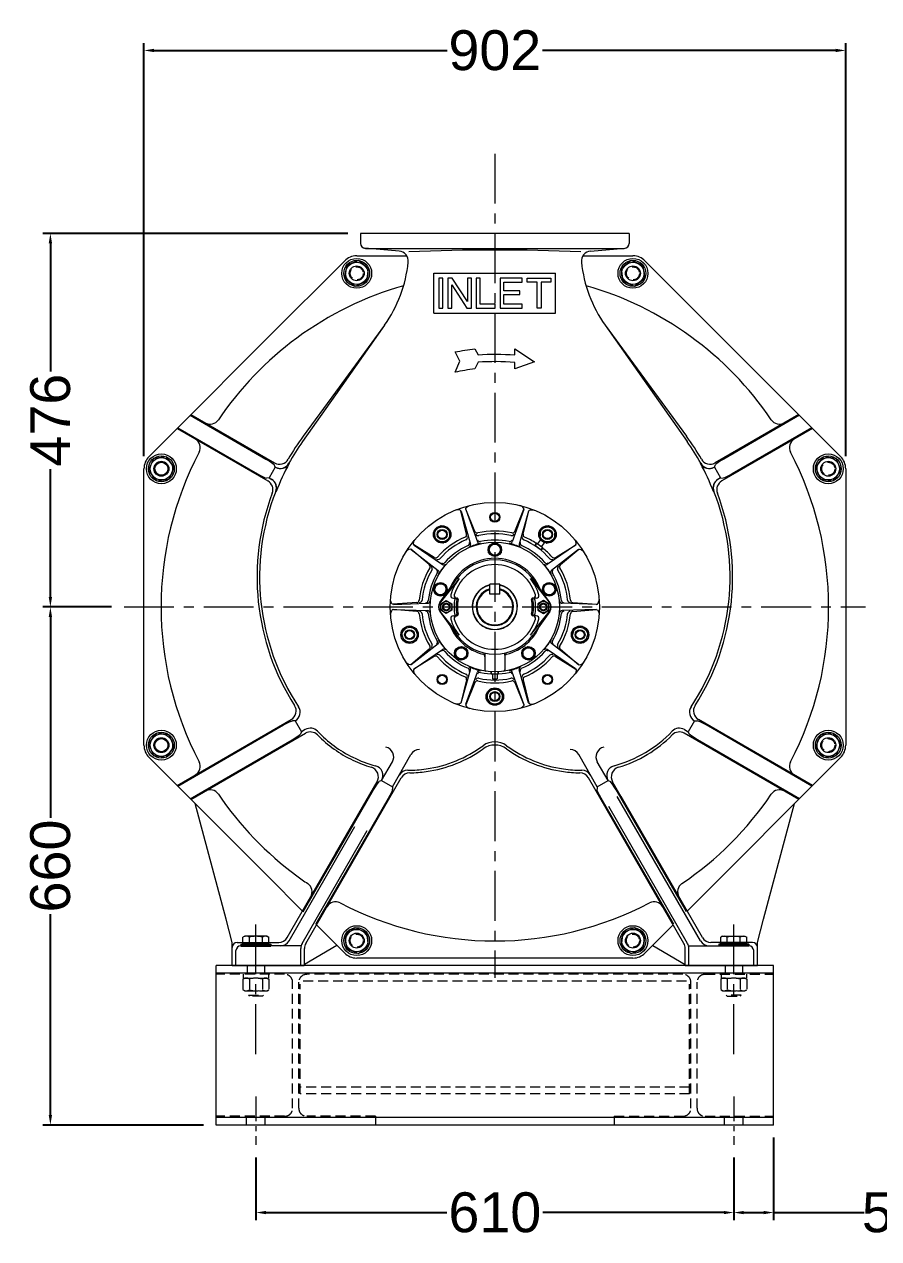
# Model space of a CAD drawing. Header units: millimetres. Extents: x -1229 to 6348, y -522 to 5252.
# Drawn here: x 4678 to 5768, y 2128 to 3676 of the extents above; entities that cross this region are included whole.
import ezdxf

# ---------------------------------------------------------------- set-up
doc = ezdxf.new("R2010")
doc.units = ezdxf.units.MM
doc.header["$LTSCALE"] = 25.4
doc.linetypes.add('CENTER', pattern=[2, 1.25, -0.25, 0.25, -0.25])
doc.linetypes.add('HIDDEN', pattern=[0.375, 0.25, -0.125])
doc.layers.get('Defpoints').update_dxf_attribs({"lineweight": 5})
for name, color, linetype, lineweight in [('CEN', 3, 'CENTER', 5), ('HID', 6, 'HIDDEN', 5), ('HID-HIDE', 6, 'HIDDEN', 5), ('OBJ', 7, 'Continuous', 5)]:
    doc.layers.add(name, color=color, linetype=linetype, lineweight=lineweight)
doc.styles.get("Standard").update_dxf_attribs({"font": 'arial.ttf'})
doc.dimstyles.new('STANDARD 2 PLCS$0', dxfattribs={"dimtxt": 25.4, "dimasz": 12.7, "dimexe": 9.525, "dimexo": 15.875, "dimgap": 5.08, "dimtad": 0, "dimzin": 4, "dimdsep": 46, "dimtxsty": 'Standard', "dimcen": 2.286, "dimaunit": 1, "dimadec": 0, "dimazin": 1, "dimtfac": 1, "dimtofl": 0, "dimtmove": 0, "dimatfit": 3, "dimfxl": 25.4, "dimtolj": 1, "dimtzin": 4, "dimarcsym": 0})

# ---------------------------------------------------------------- blocks, each defined once
blk = doc.blocks.new('*D104')
at = {"color": 0, "lineweight": -2, "transparency": 16777216}
for p, q in [((4830.8, 3125.3), (4830.8, 3652.2)), ((4843.5, 3642.7), (5217.5, 3642.7)), ((5713.2, 3642.7), (5339.3, 3642.7)), ((5725.9, 3125.3), (5725.9, 3652.2))]:
    blk.add_line(p, q, dxfattribs=at)
at = {"color": 0, "transparency": 16777216}
for points in [[(4843.5, 3644.8), (4843.5, 3640.6), (4830.8, 3642.7)], [(5713.2, 3644.8), (5713.2, 3640.6), (5725.9, 3642.7)]]:
    blk.add_solid(points, dxfattribs=at)
at = {"layer": 'Defpoints', "color": 0, "transparency": 16777216}
for p in [(5725.9, 3642.7), (4830.8, 3109.4), (5725.9, 3109.4)]:
    blk.add_point(p, dxfattribs=at)
at = {"color": 0, "lineweight": 5, "transparency": 16777216, "insert": (5278.4, 3642.7), "char_height": 50.8, "attachment_point": 5}
blk.add_mtext('\\A1;902', dxfattribs=at)
blk = doc.blocks.new('*D105')
at = {"color": 0, "lineweight": -2, "transparency": 16777216}
for p, q in [((5091.1, 3409.5), (4702, 3409.5)), ((4711.5, 3396.8), (4711.5, 3233.6)), ((4711.5, 2945.9), (4711.5, 3109.1)), ((4789.6, 2933.2), (4702, 2933.2))]:
    blk.add_line(p, q, dxfattribs=at)
at = {"color": 0, "transparency": 16777216}
for points in [[(4709.4, 3396.8), (4713.6, 3396.8), (4711.5, 3409.5)], [(4709.4, 2945.9), (4713.6, 2945.9), (4711.5, 2933.2)]]:
    blk.add_solid(points, dxfattribs=at)
at = {"layer": 'Defpoints', "color": 0, "transparency": 16777216}
for p in [(5106.9, 3409.5), (4711.5, 2933.2), (4805.4, 2933.2)]:
    blk.add_point(p, dxfattribs=at)
at = {"color": 0, "lineweight": 5, "transparency": 16777216, "insert": (4711.5, 3171.4), "char_height": 50.8, "attachment_point": 5, "rotation": 90}
blk.add_mtext('\\A1;476', dxfattribs=at)
blk = doc.blocks.new('*D106')
at = {"color": 0, "lineweight": -2, "transparency": 16777216}
for p, q in [((4789.6, 2933.2), (4702, 2933.2)), ((4711.5, 2920.5), (4711.5, 2664.3)), ((4711.5, 2285.5), (4711.5, 2541.8)), ((4906.9, 2272.8), (4702, 2272.8))]:
    blk.add_line(p, q, dxfattribs=at)
at = {"color": 0, "transparency": 16777216}
for points in [[(4709.4, 2920.5), (4713.6, 2920.5), (4711.5, 2933.2)], [(4709.4, 2285.5), (4713.6, 2285.5), (4711.5, 2272.8)]]:
    blk.add_solid(points, dxfattribs=at)
at = {"layer": 'Defpoints', "color": 0, "transparency": 16777216}
for p in [(4805.4, 2933.2), (4711.5, 2272.8), (4922.8, 2272.8)]:
    blk.add_point(p, dxfattribs=at)
at = {"color": 0, "lineweight": 5, "transparency": 16777216, "insert": (4711.5, 2603), "char_height": 50.8, "attachment_point": 5, "rotation": 90}
blk.add_mtext('\\A1;660', dxfattribs=at)
blk = doc.blocks.new('*D107')
at = {"color": 0, "lineweight": -2, "transparency": 16777216}
for p, q in [((4973.6, 2231.6), (4973.6, 2151.7)), ((5583.2, 2231.6), (5583.2, 2151.7)), ((4986.3, 2161.2), (5217.1, 2161.2)), ((5570.5, 2161.2), (5339.6, 2161.2))]:
    blk.add_line(p, q, dxfattribs=at)
at = {"color": 0, "transparency": 16777216}
for points in [[(4986.3, 2163.3), (4986.3, 2159.1), (4973.6, 2161.2)], [(5570.5, 2163.3), (5570.5, 2159.1), (5583.2, 2161.2)]]:
    blk.add_solid(points, dxfattribs=at)
at = {"layer": 'Defpoints', "color": 0, "transparency": 16777216}
for p in [(4973.6, 2247.4), (5583.2, 2247.4), (5583.2, 2161.2)]:
    blk.add_point(p, dxfattribs=at)
at = {"color": 0, "lineweight": 5, "transparency": 16777216, "insert": (5278.4, 2161.2), "char_height": 50.8, "attachment_point": 5}
blk.add_mtext('\\A1;610', dxfattribs=at)
blk = doc.blocks.new('*D108')
at = {"color": 0, "lineweight": -2, "transparency": 16777216}
for p, q in [((5634, 2257), (5634, 2151.7)), ((5583.2, 2231.6), (5583.2, 2151.7)), ((5595.9, 2161.2), (5621.3, 2161.2)), ((5634, 2161.2), (5749.4, 2161.2))]:
    blk.add_line(p, q, dxfattribs=at)
at = {"color": 0, "transparency": 16777216}
for points in [[(5595.9, 2163.3), (5595.9, 2159.1), (5583.2, 2161.2)], [(5621.3, 2163.3), (5621.3, 2159.1), (5634, 2161.2)]]:
    blk.add_solid(points, dxfattribs=at)
at = {"layer": 'Defpoints', "color": 0, "transparency": 16777216}
for p in [(5634, 2272.8), (5583.2, 2247.4), (5583.2, 2161.2)]:
    blk.add_point(p, dxfattribs=at)
at = {"color": 0, "lineweight": 5, "transparency": 16777216, "insert": (5786, 2161.2), "char_height": 50.8, "attachment_point": 5}
blk.add_mtext('\\A1;51', dxfattribs=at)

msp = doc.modelspace()

# ---------------------------------------------------------------- linework, layer by layer
at = {"color": 7, "lineweight": 5}
for p, q in [((5036.674, 2776.989), (5031.768, 2774.157)), ((5520.112, 2776.989), (5525.017, 2774.157)), ((5035.455, 2476.026), (4943.481, 2476.026)), ((4943.536, 2476.026), (5035.399, 2476.026)), ((5521.331, 2476.026), (5613.305, 2476.026)), ((5521.386, 2476.026), (5613.249, 2476.026))]:
    msp.add_line(p, q, dxfattribs=at)
at = {"layer": 'CEN', "color": 5, "lineweight": 5, "ltscale": 2}
for p, q in [((5278.393, 3511.076), (5278.393, 2460.27)), ((4805.437, 2933.226), (5751.349, 2933.226)), ((4973.593, 2363.314), (4973.593, 2538.769)), ((5583.193, 2363.314), (5583.193, 2538.769))]:
    msp.add_line(p, q, dxfattribs=at)
at = {"layer": 'CEN', "color": 5, "lineweight": 5}
for p, q in [((4973.593, 2309.339), (4973.593, 2247.426)), ((5583.193, 2309.339), (5583.193, 2247.426))]:
    msp.add_line(p, q, dxfattribs=at)
at = {"layer": 'HID', "color": 7, "lineweight": 5, "ltscale": 2}
for p, q in [((4961.655, 2272.826), (4961.655, 2283.939)), ((4985.531, 2272.826), (4985.531, 2283.939)), ((5571.255, 2272.826), (5571.255, 2283.939)), ((5595.131, 2272.826), (5595.131, 2283.939))]:
    msp.add_line(p, q, dxfattribs=at)
at = {"layer": 'HID-HIDE', "color": 7, "linetype": 'Continuous', "lineweight": 5, "ltscale": 2}
for p, q in [((4873.035, 3160.809), (4988.353, 3276.126)), ((5075.193, 3207.194), (5033.807, 3150.792)), ((5075.193, 3203.775), (5033.225, 3144.287)), ((4837.346, 3125.12), (4873.035, 3160.809)), ((4830.837, 2757.048), (4830.837, 3109.404)), ((5242.34, 3026.121), (5234.957, 3055.888)), ((5235.262, 3055.298), (5247.432, 3013.41)), ((5252.958, 3029.57), (5241.434, 3057.993)), ((5241.534, 3057.336), (5256.31, 3016.295)), ((5315.251, 3057.336), (5300.476, 3016.295)), ((5303.828, 3029.57), (5315.352, 3057.993)), ((5321.523, 3055.298), (5309.354, 3013.41)), ((5314.445, 3026.121), (5321.828, 3055.888)), ((5194.624, 2987.188), (5171.154, 3006.931)), ((5171.748, 3006.633), (5206.214, 2979.898)), ((5201.186, 2996.22), (5175.156, 3012.441)), ((5175.624, 3011.968), (5211.701, 2987.45)), ((5331.217, 3014.576), (5329.682, 3012.321)), ((5331.592, 3014.304), (5329.976, 3011.931)), ((5339.437, 3008.604), (5331.217, 3014.576)), ((5332.759, 3013.456), (5336.491, 3018.594)), ((5341.628, 3014.861), (5336.491, 3018.594)), ((5339.063, 3008.876), (5337.305, 3006.606)), ((5339.437, 3008.604), (5337.767, 3006.447)), ((5337.896, 3009.724), (5341.628, 3014.861)), ((5381.162, 3011.968), (5345.085, 2987.45)), ((5385.038, 3006.633), (5350.572, 2979.898)), ((5355.6, 2996.22), (5381.629, 3012.441)), ((5362.162, 2987.188), (5385.632, 3006.931)), ((5208.35, 2939.125), (5229.704, 2968.554)), ((5232.801, 2969.359), (5208.916, 2939.221)), ((5272.055, 2949.647), (5272.055, 2962.322)), ((5284.73, 2962.322), (5272.055, 2962.322)), ((5284.73, 2949.647), (5284.73, 2962.322)), ((5323.984, 2969.359), (5347.87, 2939.221)), ((5348.435, 2939.125), (5327.082, 2968.554)), ((5225.465, 2944.402), (5230.028, 2944.402)), ((5272.03, 2949.647), (5272.03, 2956.16)), ((5284.755, 2949.647), (5272.03, 2949.647)), ((5284.755, 2949.647), (5284.755, 2956.16)), ((5331.32, 2944.402), (5326.757, 2944.402)), ((5178.904, 2938.808), (5148.312, 2936.631)), ((5178.904, 2927.644), (5148.312, 2929.821)), ((5148.968, 2936.523), (5192.566, 2937.894)), ((5148.968, 2929.929), (5192.566, 2928.559)), ((5208.35, 2927.327), (5229.704, 2897.898)), ((5232.801, 2897.093), (5208.916, 2927.231)), ((5323.984, 2897.093), (5347.87, 2927.231)), ((5348.435, 2927.327), (5327.082, 2897.898)), ((5407.818, 2936.523), (5364.22, 2937.894)), ((5407.818, 2929.929), (5364.22, 2928.559)), ((5377.881, 2938.808), (5408.474, 2936.631)), ((5377.881, 2927.644), (5408.474, 2929.821)), ((5225.465, 2922.05), (5230.028, 2922.05)), ((5331.32, 2922.05), (5326.757, 2922.05)), ((5171.748, 2859.82), (5206.214, 2886.554)), ((5385.038, 2859.82), (5350.572, 2886.554)), ((5194.624, 2879.264), (5171.154, 2859.521)), ((5201.186, 2870.233), (5175.156, 2854.012)), ((5175.624, 2854.485), (5211.701, 2879.002)), ((5265.693, 2871.974), (5265.693, 2853.041)), ((5291.093, 2871.974), (5291.093, 2853.041)), ((5381.162, 2854.485), (5345.085, 2879.002)), ((5355.6, 2870.233), (5381.629, 2854.012)), ((5362.162, 2879.264), (5385.632, 2859.521)), ((5235.262, 2811.155), (5247.432, 2853.042)), ((5241.534, 2809.117), (5256.31, 2850.158)), ((5273.63, 2848.009), (5273.716, 2850.809)), ((5274.093, 2848.009), (5274.178, 2850.784)), ((5282.692, 2848.009), (5282.608, 2850.784)), ((5283.155, 2848.009), (5283.07, 2850.809)), ((5315.251, 2809.117), (5300.476, 2850.158)), ((5321.523, 2811.155), (5309.354, 2853.042)), ((5242.34, 2840.332), (5234.957, 2810.564)), ((5252.958, 2836.882), (5241.434, 2808.46)), ((5273.63, 2848.009), (5283.155, 2848.009)), ((5275.218, 2848.009), (5275.218, 2841.659)), ((5275.218, 2841.659), (5281.568, 2841.659)), ((5281.568, 2848.009), (5281.568, 2841.659)), ((5303.828, 2836.882), (5315.352, 2808.46)), ((5314.445, 2840.332), (5321.828, 2810.564)), ((4873.035, 2705.644), (4837.346, 2741.333)), ((4988.353, 2590.326), (4873.035, 2705.644)), ((5524.341, 2504.373), (5423.714, 2678.664)), ((5540.707, 2507.776), (5434.63, 2691.507)), ((5543.108, 2511.934), (5439.419, 2691.528)), ((5519.629, 2504.219), (5421.89, 2673.508)), ((5013.678, 2511.934), (5094.726, 2652.315)), ((5016.078, 2507.776), (5100.016, 2653.16)), ((5032.444, 2504.373), (5115.522, 2648.268)), ((5037.156, 2504.219), (5117.768, 2643.843)), ((5060.234, 2592.571), (5075.193, 2618.481)), ((5062.187, 2593.556), (5075.193, 2616.082)), ((4943.481, 2505.584), (4935.493, 2535.395)), ((5613.305, 2505.584), (5621.293, 2535.395)), ((4959.305, 2513.369), (4957.095, 2512.093)), ((4957.095, 2500.669), (4957.095, 2512.093)), ((4987.88, 2513.369), (4959.305, 2513.369)), ((4965.344, 2500.669), (4965.344, 2512.093)), ((4981.842, 2500.669), (4981.842, 2512.093)), ((4987.88, 2513.369), (4990.091, 2512.093)), ((4990.091, 2500.669), (4990.091, 2512.093)), ((5568.905, 2513.369), (5566.695, 2512.093)), ((5566.695, 2500.669), (5566.695, 2512.093)), ((5568.905, 2513.369), (5597.48, 2513.369)), ((5574.944, 2500.669), (5574.944, 2512.093)), ((5591.442, 2500.669), (5591.442, 2512.093)), ((5597.48, 2513.369), (5599.691, 2512.093)), ((5599.691, 2500.669), (5599.691, 2512.093)), ((4943.481, 2476.026), (4943.481, 2505.584)), ((4948.193, 2476.026), (4948.193, 2495.076)), ((4949.831, 2505.584), (5002.679, 2505.584)), ((4954.543, 2503.256), (4954.543, 2500.669)), ((5031.207, 2501.426), (4954.543, 2501.426)), ((4954.543, 2500.669), (4992.643, 2500.669)), ((4992.643, 2503.256), (4992.643, 2500.669)), ((5030.743, 2476.026), (5030.743, 2498.023)), ((5077.05, 2501.629), (5035.455, 2477.614)), ((5035.455, 2476.026), (5035.455, 2497.869)), ((5479.735, 2501.629), (5521.331, 2477.614)), ((5521.331, 2476.026), (5521.331, 2497.869)), ((5525.578, 2501.426), (5602.243, 2501.426)), ((5526.043, 2476.026), (5526.043, 2498.023)), ((5606.955, 2505.584), (5554.106, 2505.584)), ((5564.143, 2503.256), (5564.143, 2500.669)), ((5602.243, 2500.669), (5564.143, 2500.669)), ((5602.243, 2503.256), (5602.243, 2500.669)), ((5608.593, 2476.026), (5608.593, 2495.076)), ((5613.305, 2476.026), (5613.305, 2505.584))]:
    msp.add_line(p, q, dxfattribs=at)
at = {"layer": 'HID-HIDE', "color": 7, "lineweight": 5, "ltscale": 2}
for p, q in [((5010.264, 2464.914), (4922.793, 2464.914)), ((4957.464, 2464.914), (4957.464, 2460.088)), ((4962.417, 2476.026), (4962.417, 2464.914)), ((4984.769, 2476.026), (4984.769, 2464.914)), ((4989.722, 2464.914), (4989.722, 2460.088)), ((5518.264, 2464.914), (5038.521, 2464.914)), ((5546.521, 2464.914), (5633.993, 2464.914)), ((5567.064, 2464.914), (5567.064, 2460.088)), ((5572.017, 2476.026), (5572.017, 2464.914)), ((5594.369, 2476.026), (5594.369, 2464.914)), ((5599.322, 2464.914), (5599.322, 2460.088)), ((4959.305, 2460.088), (4957.095, 2458.812)), ((4957.095, 2458.812), (4957.095, 2445.092)), ((4957.464, 2460.088), (4989.722, 2460.088)), ((4965.344, 2458.812), (4965.344, 2445.092)), ((4981.842, 2458.812), (4981.842, 2445.092)), ((4987.88, 2460.088), (4990.091, 2458.812)), ((4990.091, 2458.812), (4990.091, 2445.092)), ((5020.424, 2294.099), (5020.424, 2454.754)), ((5028.361, 2294.099), (5028.361, 2454.754)), ((5029.949, 2312.514), (5029.949, 2452.214)), ((5522.849, 2456.202), (5033.937, 2456.202)), ((5526.836, 2312.514), (5526.836, 2452.214)), ((5528.424, 2294.099), (5528.424, 2454.754)), ((5536.361, 2294.099), (5536.361, 2454.754)), ((5568.905, 2460.088), (5566.695, 2458.812)), ((5566.695, 2458.812), (5566.695, 2445.092)), ((5567.064, 2460.088), (5599.322, 2460.088)), ((5574.944, 2458.812), (5574.944, 2445.092)), ((5591.442, 2458.812), (5591.442, 2445.092)), ((5597.48, 2460.088), (5599.691, 2458.812)), ((5599.691, 2458.812), (5599.691, 2445.092)), ((4959.305, 2443.816), (4957.095, 2445.092)), ((4959.305, 2443.816), (4987.88, 2443.816)), ((4965.258, 2437.169), (4964.068, 2438.36)), ((4964.068, 2438.36), (4983.118, 2438.36)), ((4981.927, 2437.169), (4965.258, 2437.169)), ((4981.927, 2437.169), (4983.118, 2438.36)), ((4987.88, 2443.816), (4990.091, 2445.092)), ((5568.905, 2443.816), (5566.695, 2445.092)), ((5568.905, 2443.816), (5597.48, 2443.816)), ((5592.718, 2438.36), (5573.668, 2438.36)), ((5574.858, 2437.169), (5573.668, 2438.36)), ((5574.858, 2437.169), (5591.527, 2437.169)), ((5591.527, 2437.169), (5592.718, 2438.36)), ((5597.48, 2443.816), (5599.691, 2445.092)), ((5526.836, 2321.226), (5029.949, 2321.226)), ((5526.836, 2312.514), (5029.949, 2312.514)), ((5010.264, 2283.939), (4922.793, 2283.939)), ((5125.993, 2283.939), (5038.521, 2283.939)), ((5125.993, 2283.939), (5125.993, 2272.826)), ((5430.793, 2283.939), (5518.264, 2283.939)), ((5430.793, 2283.939), (5430.793, 2272.826)), ((5546.521, 2283.939), (5633.993, 2283.939))]:
    msp.add_line(p, q, dxfattribs=at)
at = {"layer": 'HID-HIDE', "color": 7, "linetype": 'Continuous', "lineweight": 5, "ltscale": 2}
for points in [[(4843.018, 3122.493), (4836.705, 3107.251), (4846.748, 3094.162), (4863.105, 3096.316), (4869.418, 3111.558), (4859.375, 3124.646)], [(5219.935, 3032.392), (5209.773, 3036.601), (5201.048, 3029.906), (5202.483, 3019.001), (5212.644, 3014.793), (5221.37, 3021.488)], [(5354.641, 3019.467), (5355.504, 3030.432), (5346.44, 3036.662), (5336.512, 3031.927), (5335.649, 3020.962), (5344.714, 3014.732)], [(5282.517, 2999.108), (5286.642, 3006.251), (5282.517, 3013.395), (5274.268, 3013.395), (5270.144, 3006.251), (5274.268, 2999.108)], [(5217.01, 2957.507), (5211.491, 2963.637), (5203.422, 2961.922), (5200.873, 2954.077), (5206.393, 2947.947), (5214.461, 2949.662)], [(5342.324, 2949.662), (5350.393, 2947.947), (5355.912, 2954.077), (5353.363, 2961.922), (5345.295, 2963.637), (5339.775, 2957.507)], [(5209.336, 2937.351), (5216.48, 2941.475), (5223.624, 2937.351), (5223.624, 2929.102), (5216.48, 2924.977), (5209.336, 2929.102)], [(5347.449, 2937.351), (5340.305, 2941.475), (5333.161, 2937.351), (5333.161, 2929.102), (5340.305, 2924.977), (5347.449, 2929.102)], [(5166.016, 2908.273), (5158.873, 2899.91), (5162.544, 2889.542), (5173.358, 2887.538), (5180.501, 2895.901), (5176.83, 2906.269)], [(5383.975, 2887.36), (5394.669, 2889.928), (5397.793, 2900.473), (5390.222, 2908.451), (5379.528, 2905.884), (5376.404, 2895.338)], [(5236.332, 2882.352), (5228.796, 2878.996), (5227.934, 2870.793), (5234.607, 2865.944), (5242.143, 2869.299), (5243.005, 2877.503)], [(5313.78, 2877.503), (5314.642, 2869.299), (5322.178, 2865.944), (5328.851, 2870.793), (5327.989, 2878.996), (5320.453, 2882.352)], [(5267.398, 2818.638), (5273.145, 2809.261), (5284.139, 2809.549), (5289.387, 2819.214), (5283.641, 2828.592), (5272.646, 2828.304)], [(4836.705, 2759.202), (4843.018, 2743.96), (4859.375, 2741.806), (4869.418, 2754.895), (4863.105, 2770.137), (4846.748, 2772.29)]]:
    msp.add_lwpolyline(points, close=True, dxfattribs=at)
at = {"layer": 'HID-HIDE', "color": 7, "lineweight": 5, "ltscale": 2}
for centre in [(5102.215, 3358.557), (5454.571, 3358.557), (5703.724, 3109.404), (5703.724, 2757.048), (5102.215, 2507.895), (5454.571, 2507.895)]:
    msp.add_circle(centre, 8.334, dxfattribs=at)
at = {"layer": 'HID-HIDE', "color": 7, "linetype": 'Continuous', "lineweight": 5, "ltscale": 2}
for centre, radius in [((4853.062, 3109.404), 19.05), ((4853.062, 3109.404), 16.498), ((4853.062, 3109.404), 14.287), ((4853.062, 3109.404), 9.525), ((4853.062, 3109.404), 8.334), ((5278.393, 2933.226), 133.35), ((5278.393, 3047.526), 6.35), ((5278.393, 3047.526), 5.359), ((5211.209, 3025.697), 11.087), ((5211.209, 3025.697), 9.525), ((5345.577, 3025.697), 11.087), ((5345.577, 3025.697), 9.525), ((5211.209, 3025.697), 6.35), ((5211.209, 3025.697), 5.359), ((5345.577, 3025.697), 6.35), ((5345.577, 3025.697), 5.359), ((5278.393, 2933.226), 82.55), ((5278.393, 3006.251), 8.674), ((5278.393, 3006.251), 7.144), ((5208.942, 2955.792), 8.674), ((5208.942, 2955.792), 7.144), ((5347.844, 2955.792), 8.674), ((5347.844, 2955.792), 7.144), ((5216.48, 2933.226), 7.144), ((5216.48, 2933.226), 4.763), ((5216.48, 2933.226), 3.969), ((5340.305, 2933.226), 7.144), ((5340.305, 2933.226), 4.763), ((5340.305, 2933.226), 3.969), ((5169.687, 2897.906), 11.087), ((5169.687, 2897.906), 9.525), ((5169.687, 2897.906), 6.35), ((5169.687, 2897.906), 5.359), ((5387.098, 2897.906), 11.087), ((5387.098, 2897.906), 9.525), ((5387.098, 2897.906), 6.35), ((5387.098, 2897.906), 5.359), ((5235.47, 2874.148), 8.674), ((5235.47, 2874.148), 7.144), ((5321.316, 2874.148), 8.674), ((5321.316, 2874.148), 7.144), ((5211.209, 2840.756), 6.35), ((5211.209, 2840.756), 5.359), ((5345.577, 2840.756), 6.35), ((5345.577, 2840.756), 5.359), ((5278.393, 2818.926), 11.087), ((5278.393, 2818.926), 9.525), ((5278.393, 2818.926), 6.35), ((5278.393, 2818.926), 5.359), ((4853.062, 2757.048), 19.05), ((4853.062, 2757.048), 16.498), ((4853.062, 2757.048), 14.287), ((4853.062, 2757.048), 9.525), ((4853.062, 2757.048), 8.334)]:
    msp.add_circle(centre, radius, dxfattribs=at)
for centre, radius, start, end in [((5278.393, 2933.226), 425.766, 126.364591, 145.905927), ((4915.291, 3179.01), 12.7, 240, 325.905927), ((4889.857, 3136.432), 12.7, 332.390259, 60), ((5278.393, 2971.326), 303.364, 143.730519, 150.306657), ((5278.393, 2971.326), 300.038, 144.797811, 151.071711), ((5278.393, 2933.226), 425.766, 152.390259, 207.609741), ((4853.062, 3109.404), 22.225, 135, 180), ((5278.393, 2971.326), 303.364, 159.33765, 212.667396), ((5278.393, 2971.326), 300.038, 158.666538, 213.458627), ((5278.393, 2933.226), 96.815, 113.086062, 138.913938), ((5239.136, 3025.326), 3.302, 293.086062, 13.929691), ((5240.132, 3021.846), 3.302, 295.526868, 16.199954), ((5256.018, 3030.811), 3.302, 202.070309, 282.913938), ((5257.258, 3027.41), 3.302, 199.800046, 280.473132), ((5278.393, 2933.226), 96.815, 77.086062, 102.913938), ((5278.393, 2933.226), 93.227, 77.275131, 102.724869), ((5299.528, 3027.41), 3.302, 259.526868, 340.199954), ((5300.768, 3030.811), 3.302, 257.086062, 337.929691), ((5316.654, 3021.846), 3.302, 163.800046, 244.473132), ((5317.65, 3025.326), 3.302, 166.070309, 246.913938), ((5278.393, 2933.226), 96.815, 57.004483, 66.913938), ((5278.393, 2933.226), 93.227, 113.275131, 138.724869), ((5278.393, 2933.226), 85.333, 113.585124, 138.414876), ((5242.842, 3014.418), 3.302, 295.233922, 16.199954), ((5278.393, 2933.226), 82.997, 102.702562, 113.297438), ((5244.261, 3012.489), 3.302, 293.297438, 16.199954), ((5259.416, 3017.414), 3.302, 199.800046, 282.702562), ((5259.43, 3019.808), 3.302, 199.800046, 280.766078), ((5278.393, 2933.226), 85.333, 77.585124, 102.414876), ((5297.369, 3017.414), 3.302, 257.297438, 340.199954), ((5278.393, 2933.226), 82.997, 66.702562, 77.297438), ((5297.355, 3019.808), 3.302, 259.233922, 340.199954), ((5312.525, 3012.489), 3.302, 163.800046, 246.702562), ((5313.943, 3014.418), 3.302, 163.800046, 244.766078), ((5278.393, 2933.226), 85.333, 41.585124, 66.414876), ((5278.393, 2933.226), 93.227, 41.275131, 66.724869), ((5278.393, 2933.226), 96.815, 41.086062, 50.995517), ((5202.932, 2999.022), 3.302, 238.070309, 318.913938), ((5205.934, 2997), 3.302, 235.800046, 316.473132), ((5212.16, 2992.126), 3.302, 235.800046, 316.766078), ((5278.393, 2933.226), 62.072, 21.689558, 158.310442), ((5278.393, 2933.226), 60.156, 35.963998, 144.036002), ((5344.625, 2992.126), 3.302, 223.233922, 304.199954), ((5350.851, 2997), 3.302, 223.526868, 304.199954), ((5353.853, 2999.022), 3.302, 221.086062, 301.929691), ((5278.393, 2933.226), 96.815, 149.086062, 174.913938), ((5278.393, 2933.226), 93.227, 149.275131, 174.724869), ((5278.393, 2933.226), 85.333, 149.585124, 174.414876), ((5192.498, 2984.661), 3.302, 329.086062, 49.929691), ((5195.35, 2982.431), 3.302, 331.526868, 52.199954), ((5201.909, 2978.016), 3.302, 331.233922, 52.199954), ((5204.19, 2977.289), 3.302, 329.297438, 52.199954), ((5278.393, 2933.226), 82.997, 138.702562, 149.297438), ((5213.557, 2990.181), 3.302, 235.800046, 318.702562), ((5278.393, 2933.226), 53.975, 16.596793, 163.403207), ((5343.229, 2990.181), 3.302, 221.297438, 304.199954), ((5278.393, 2933.226), 82.997, 30.702562, 41.297438), ((5352.596, 2977.289), 3.302, 127.800046, 210.702562), ((5354.877, 2978.016), 3.302, 127.800046, 208.766078), ((5278.393, 2933.226), 85.333, 5.585124, 30.414876), ((5361.436, 2982.431), 3.302, 127.800046, 208.473132), ((5278.393, 2933.226), 93.227, 5.275131, 30.724869), ((5364.287, 2984.661), 3.302, 130.070309, 210.913938), ((5278.393, 2933.226), 96.815, 5.086062, 30.913938), ((5278.393, 2933.226), 58.174, 141.602034, 164.701283), ((5278.393, 2933.226), 28.861, 102.684481, 77.315519), ((5278.393, 2933.226), 28.543, 102.827968, 77.172032), ((5278.393, 2933.226), 58.174, 15.298717, 38.397966), ((5178.67, 2942.102), 3.302, 274.070309, 354.913938), ((5182.287, 2942.23), 3.302, 271.800046, 352.473132), ((5225.465, 2947.704), 3.302, 164.701283, 270), ((5278.393, 2933.226), 51.993, 167.58733, 192.41267), ((5229.831, 2947.7), 3.302, 163.403207, 272.342004), ((5228.339, 2942.878), 1.524, 349.08539, 90), ((5278.393, 2933.226), 49.452, 169.08539, 190.91461), ((5230.028, 2942.878), 1.524, 348.713917, 92.342004), ((5278.393, 2933.226), 47.794, 168.713917, 191.286083), ((5278.393, 2933.226), 23.8, 105.442748, 74.557252), ((5278.393, 2933.226), 22.92, 106.117357, 73.882643), ((5326.757, 2942.878), 1.524, 87.657996, 191.286083), ((5278.393, 2933.226), 47.794, 348.713917, 11.286083), ((5326.955, 2947.7), 3.302, 267.657996, 16.596793), ((5328.446, 2942.878), 1.524, 90, 190.91461), ((5278.393, 2933.226), 49.452, 349.08539, 10.91461), ((5278.393, 2933.226), 51.993, 347.58733, 12.41267), ((5331.32, 2947.704), 3.302, 270, 15.298717), ((5374.498, 2942.23), 3.302, 187.526868, 268.199954), ((5378.116, 2942.102), 3.302, 185.086062, 265.929691), ((5178.67, 2924.351), 3.302, 5.086062, 85.929691), ((5182.287, 2924.223), 3.302, 7.526868, 88.199954), ((5190.189, 2941.947), 3.302, 271.800046, 352.766078), ((5190.189, 2924.506), 3.302, 7.233922, 88.199954), ((5192.462, 2941.194), 3.302, 271.800046, 354.702562), ((5192.462, 2925.259), 3.302, 5.297438, 88.199954), ((5278.393, 2933.226), 82.997, 174.702562, 185.297438), ((5216.48, 2933.226), 10.044, 144.036002, 215.963998), ((5216.48, 2933.226), 9.652, 141.602034, 218.397966), ((5340.305, 2933.226), 9.652, 321.602034, 38.397966), ((5340.305, 2933.226), 10.044, 324.036002, 35.963998), ((5364.324, 2941.194), 3.302, 185.297438, 268.199954), ((5278.393, 2933.226), 82.997, 354.702562, 5.297438), ((5364.324, 2925.259), 3.302, 91.800046, 174.702562), ((5366.596, 2941.947), 3.302, 187.233922, 268.199954), ((5366.596, 2924.506), 3.302, 91.800046, 172.766078), ((5374.498, 2924.223), 3.302, 91.800046, 172.473132), ((5378.116, 2924.351), 3.302, 94.070309, 174.913938), ((5278.393, 2933.226), 96.815, 185.086062, 210.913938), ((5278.393, 2933.226), 93.227, 185.275131, 210.724869), ((5278.393, 2933.226), 85.333, 185.585124, 210.414876), ((5225.465, 2918.748), 3.302, 90, 195.298717), ((5278.393, 2933.226), 58.174, 195.298717, 218.397966), ((5229.831, 2918.752), 3.302, 87.657996, 196.596793), ((5278.393, 2933.226), 53.975, 196.596793, 343.403207), ((5228.339, 2923.574), 1.524, 270, 10.91461), ((5230.028, 2923.574), 1.524, 267.657996, 11.286083), ((5278.393, 2933.226), 58.174, 321.602034, 344.701283), ((5326.757, 2923.574), 1.524, 168.713917, 272.342004), ((5326.955, 2918.752), 3.302, 343.403207, 92.342004), ((5328.446, 2923.574), 1.524, 169.08539, 270), ((5331.32, 2918.748), 3.302, 344.701283, 90), ((5278.393, 2933.226), 85.333, 329.585124, 354.414876), ((5278.393, 2933.226), 93.227, 329.275131, 354.724869), ((5278.393, 2933.226), 96.815, 329.086062, 354.913938), ((5278.393, 2933.226), 62.072, 201.689558, 255.831399), ((5278.393, 2933.226), 60.156, 215.963998, 324.036002), ((5278.393, 2933.226), 62.072, 284.168601, 338.310442), ((5192.498, 2881.791), 3.302, 310.070309, 30.913938), ((5195.35, 2884.021), 3.302, 307.800046, 28.473132), ((5201.909, 2888.437), 3.302, 307.800046, 28.766078), ((5204.19, 2889.163), 3.302, 307.800046, 30.702562), ((5278.393, 2933.226), 82.997, 210.702562, 221.297438), ((5278.393, 2933.226), 82.997, 318.702562, 329.297438), ((5352.596, 2889.163), 3.302, 149.297438, 232.199954), ((5354.877, 2888.437), 3.302, 151.233922, 232.199954), ((5361.436, 2884.021), 3.302, 151.526868, 232.199954), ((5364.287, 2881.791), 3.302, 149.086062, 229.929691), ((5202.932, 2867.43), 3.302, 41.086062, 121.929691), ((5205.934, 2869.453), 3.302, 43.526868, 124.199954), ((5278.393, 2933.226), 96.815, 221.086062, 246.913938), ((5278.393, 2933.226), 93.227, 221.275131, 246.724869), ((5212.16, 2874.326), 3.302, 43.233922, 124.199954), ((5213.557, 2876.271), 3.302, 41.297438, 124.199954), ((5278.393, 2933.226), 85.333, 221.585124, 246.414876), ((5262.391, 2869.841), 3.302, 0, 75.831399), ((5294.395, 2869.841), 3.302, 104.168601, 180), ((5278.393, 2933.226), 85.333, 293.585124, 318.414876), ((5278.393, 2933.226), 93.227, 293.275131, 318.724869), ((5278.393, 2933.226), 96.815, 293.086062, 318.913938), ((5343.229, 2876.271), 3.302, 55.800046, 138.702562), ((5344.625, 2874.326), 3.302, 55.800046, 136.766078), ((5350.851, 2869.453), 3.302, 55.800046, 136.473132), ((5353.853, 2867.43), 3.302, 58.070309, 138.913938), ((5242.842, 2852.035), 3.302, 343.800046, 64.766078), ((5278.393, 2933.226), 82.997, 246.702562, 257.297438), ((5244.261, 2853.963), 3.302, 343.800046, 66.702562), ((5259.416, 2849.039), 3.302, 77.297438, 160.199954), ((5259.43, 2846.645), 3.302, 79.233922, 160.199954), ((5278.393, 2933.226), 85.333, 257.585124, 282.414876), ((5267.293, 2853.041), 1.6, 180, 262.118799), ((5289.493, 2853.041), 1.6, 277.881201, 0), ((5278.393, 2933.226), 82.997, 282.702562, 293.297438), ((5297.369, 2849.039), 3.302, 19.800046, 102.702562), ((5297.355, 2846.645), 3.302, 19.800046, 100.766078), ((5312.525, 2853.963), 3.302, 113.297438, 196.199954), ((5313.943, 2852.035), 3.302, 115.233922, 196.199954), ((5239.136, 2841.127), 3.302, 346.070309, 66.913938), ((5240.132, 2844.607), 3.302, 343.800046, 64.473132), ((5256.018, 2835.642), 3.302, 77.086062, 157.929691), ((5257.258, 2839.042), 3.302, 79.526868, 160.199954), ((5278.393, 2933.226), 96.815, 257.086062, 282.913938), ((5278.393, 2933.226), 93.227, 257.275131, 282.724869), ((5299.528, 2839.042), 3.302, 19.800046, 100.473132), ((5300.768, 2835.642), 3.302, 22.070309, 102.913938), ((5316.654, 2844.607), 3.302, 115.526868, 196.199954), ((5317.65, 2841.127), 3.302, 113.086062, 193.929691), ((5168.186, 2885.474), 160.338, 223.67043, 243.808633), ((4853.062, 2757.048), 22.225, 180, 225), ((5168.186, 2885.474), 163.664, 224.800465, 244.380082), ((5168.186, 2885.474), 160.338, 278.141504, 306.394862), ((5278.393, 2735.965), 25.4, 53.605138, 126.394862), ((5278.393, 2731.852), 25.4, 54.344771, 125.655229), ((5388.599, 2885.474), 160.338, 233.605138, 261.858496), ((5168.186, 2885.474), 163.664, 277.97493, 305.655229), ((5388.599, 2885.474), 163.664, 234.344771, 262.02507), ((4889.857, 2730.021), 12.7, 300, 27.609741), ((4915.291, 2687.443), 12.7, 34.094073, 120), ((5278.393, 2933.226), 425.766, 214.094073, 233.635409), ((4961.219, 2506.066), 7.303, 55.615753, 115.615753), ((4973.593, 2486.07), 27.299, 72.412046, 107.587954), ((4985.966, 2506.066), 7.303, 64.384247, 124.384247), ((5002.679, 2518.284), 12.7, 270, 330), ((5554.106, 2518.284), 12.7, 210, 270), ((5570.819, 2506.066), 7.303, 55.615753, 115.615753), ((5583.193, 2486.07), 27.299, 72.412046, 107.587954), ((5595.566, 2506.066), 7.303, 64.384247, 124.384247), ((4949.831, 2499.234), 6.35, 90, 180), ((4954.543, 2495.076), 6.35, 90, 180), ((5005.08, 2514.126), 12.7, 270, 330), ((5043.443, 2498.023), 12.7, 150, 180), ((5048.155, 2497.869), 12.7, 150, 180), ((5508.631, 2497.869), 12.7, 0, 30), ((5513.343, 2498.023), 12.7, 0, 30), ((5551.706, 2514.126), 12.7, 210, 270), ((5602.243, 2495.076), 6.35, 0, 90), ((5606.955, 2499.234), 6.35, 0, 90)]:
    msp.add_arc(centre, radius, start, end, dxfattribs=at)
at = {"layer": 'HID-HIDE', "color": 7, "lineweight": 5, "ltscale": 2}
for centre, radius, start, end in [((5010.264, 2454.754), 10.16, 0, 90), ((5038.521, 2454.754), 10.16, 90, 180), ((5518.264, 2454.754), 10.16, 0, 90), ((5546.521, 2454.754), 10.16, 90, 180), ((4961.219, 2452.785), 7.303, 55.615753, 115.615753), ((4973.593, 2432.789), 27.299, 72.412046, 107.587954), ((4985.966, 2452.785), 7.303, 64.384247, 124.384247), ((5570.819, 2452.785), 7.303, 55.615753, 115.615753), ((5583.193, 2432.789), 27.299, 72.412046, 107.587954), ((5595.566, 2452.785), 7.303, 64.384247, 124.384247), ((4961.219, 2451.119), 7.303, 244.384247, 304.384247), ((4973.593, 2471.115), 27.299, 252.412046, 287.587954), ((4985.966, 2451.119), 7.303, 235.615753, 295.615753), ((5570.819, 2451.119), 7.303, 244.384247, 304.384247), ((5583.193, 2471.115), 27.299, 252.412046, 287.587954), ((5595.566, 2451.119), 7.303, 235.615753, 295.615753), ((5010.264, 2294.099), 10.16, 270, 0), ((5038.521, 2294.099), 10.16, 180, 270), ((5518.264, 2294.099), 10.16, 270, 0), ((5546.521, 2294.099), 10.16, 180, 270)]:
    msp.add_arc(centre, radius, start, end, dxfattribs=at)
at = {"layer": 'HID-HIDE', "color": 7, "linetype": 'Continuous', "lineweight": 5, "ltscale": 2}
for centre, major_axis, ratio, start_param, end_param in [((5229.224, 3053.336), (6.038, 1.962), 0.56320815, 0, 1.57079633), ((5309.213, 3059.298), (-6.038, 1.962), 0.56320815, 3.14159265, 4.71238898), ((5377.43, 3017.104), (-3.732, 5.136), 0.56320815, 3.14159265, 4.71238898), ((5168.016, 3001.497), (3.732, 5.136), 0.56320815, 0, 1.57079633), ((5333.724, 3009.384), (4.042, -2.937), 0.06612788, 3.14159265, 6.28318531), ((5407.818, 2942.872), (0, 6.349), 0.56320815, 3.14159265, 4.71238898), ((5148.968, 2923.58), (0, 6.349), 0.56320815, 0, 1.57079633), ((5278.393, 2871.974), (-12.7, 0), 0.99026807, 6.09095474, 6.28318531), ((5278.393, 2871.974), (-12.7, 0), 0.99026807, 3.14159265, 3.33382322), ((5179.356, 2849.348), (-3.732, 5.136), 0.56320815, 0, 1.57079633), ((5388.769, 2864.956), (3.732, 5.136), 0.56320815, 3.14159265, 4.71238898), ((5247.572, 2807.155), (-6.038, 1.962), 0.56320815, 0, 1.57079633), ((5327.561, 2813.117), (6.038, 1.962), 0.56320815, 3.14159265, 4.71238898)]:
    msp.add_ellipse(centre, major_axis=major_axis, ratio=ratio, start_param=start_param, end_param=end_param, dxfattribs=at)
at = {"layer": 'HID-HIDE', "color": 7, "linetype": 'Continuous', "lineweight": 5, "ltscale": 2, "extrusion": (0, 0, -1)}
for centre, major_axis, start_param, end_param in [((5247.572, 3059.298), (6.038, 1.962), 3.14159265, 4.71238898), ((5327.561, 3053.336), (-6.038, 1.962), 0, 1.57079633), ((5179.356, 3017.104), (3.732, 5.136), 3.14159265, 4.71238898), ((5388.769, 3001.497), (-3.732, 5.136), 0, 1.57079633), ((5148.968, 2942.872), (0, 6.349), 3.14159265, 4.71238898), ((5407.818, 2923.58), (0, 6.349), 0, 1.57079633), ((5168.016, 2864.956), (-3.732, 5.136), 3.14159265, 4.71238898), ((5377.43, 2849.348), (3.732, 5.136), 0, 1.57079633), ((5229.224, 2813.117), (-6.038, 1.962), 3.14159265, 4.71238898), ((5309.213, 2807.155), (6.038, 1.962), 0, 1.57079633)]:
    msp.add_ellipse(centre, major_axis=major_axis, ratio=0.56320815, start_param=start_param, end_param=end_param, dxfattribs=at)
at = {"layer": 'HID-HIDE', "color": 7, "linetype": 'Continuous', "lineweight": 5, "ltscale": 2}
msp.add_ellipse((4973.593, 2503.256), major_axis=(-19.05, 0), ratio=0.03492077, dxfattribs=at)
at = {"layer": 'HID-HIDE', "color": 7, "linetype": 'Continuous', "lineweight": 5, "ltscale": 2, "extrusion": (0, 0, -1)}
msp.add_ellipse((5583.193, 2503.256), major_axis=(19.05, 0), ratio=0.03492077, dxfattribs=at)
at = {"layer": 'OBJ', "color": 7, "lineweight": 5}
for p, q in [((5449.843, 3409.476), (5106.943, 3409.476)), ((5106.943, 3409.476), (5106.943, 3396.776)), ((5449.843, 3409.476), (5449.843, 3396.776)), ((5102.215, 3380.782), (5166.169, 3380.782)), ((5156.36, 3386.847), (5112.77, 3390.448)), ((5113.293, 3390.426), (5443.493, 3390.426)), ((5390.616, 3380.782), (5454.571, 3380.782)), ((5400.426, 3386.847), (5444.015, 3390.448)), ((4988.353, 3276.126), (5086.499, 3374.273)), ((5470.286, 3374.273), (5719.439, 3125.12)), ((5200.41, 3358.676), (5355.868, 3358.676)), ((5200.41, 3307.876), (5200.41, 3358.676)), ((5355.868, 3307.876), (5355.868, 3358.676)), ((5200.41, 3307.876), (5355.868, 3307.876)), ((5137.791, 3292.507), (5075.193, 3203.775)), ((5137.791, 3292.507), (5075.193, 3207.194)), ((5418.994, 3292.507), (5522.978, 3150.792)), ((5418.994, 3292.507), (5523.56, 3144.287)), ((4889.866, 3177.639), (4986.497, 3121.849)), ((4890.744, 3178.517), (4997.481, 3116.893)), ((5666.041, 3178.517), (5559.304, 3116.893)), ((5666.92, 3177.639), (5570.288, 3121.849)), ((4873.035, 3160.809), (4989.009, 3093.851)), ((4873.915, 3161.688), (4975.603, 3102.978)), ((5683.75, 3160.809), (5567.776, 3093.851)), ((5682.871, 3161.688), (5581.183, 3102.978)), ((4998.327, 3111.603), (4996.875, 3114.659)), ((5558.459, 3111.603), (5559.91, 3114.659)), ((4990.389, 3097.855), (4987.018, 3097.586)), ((4998.327, 3111.603), (4990.389, 3097.855)), ((4990.389, 3097.855), (4993.856, 3095.854)), ((4998.327, 3111.603), (4998.744, 3111.363)), ((5558.459, 3111.603), (5558.042, 3111.363)), ((5558.459, 3111.603), (5566.396, 3097.855)), ((5566.396, 3097.855), (5562.929, 3095.854)), ((5566.396, 3097.855), (5569.767, 3097.586)), ((5725.949, 3109.404), (5725.949, 2757.048)), ((4873.035, 2705.644), (5018.674, 2789.729)), ((5023.831, 2787.905), (5020.459, 2788.174)), ((5023.831, 2787.905), (5031.768, 2774.157)), ((5532.955, 2787.905), (5525.017, 2774.157)), ((5532.955, 2787.905), (5536.326, 2788.174)), ((5683.75, 2705.644), (5538.111, 2789.729)), ((4873.915, 2704.765), (5009.044, 2782.782)), ((4890.744, 2687.935), (5036.694, 2772.2)), ((5031.768, 2774.157), (5030.317, 2771.101)), ((5666.041, 2687.935), (5520.091, 2772.2)), ((5525.017, 2774.157), (5526.469, 2771.101)), ((5682.871, 2704.765), (5547.741, 2782.782)), ((4889.866, 2688.814), (5019.939, 2763.912)), ((5666.92, 2688.814), (5536.846, 2763.912)), ((5719.439, 2741.333), (5523.684, 2545.578)), ((5050.81, 2527.869), (5159.122, 2715.471)), ((5075.193, 2618.481), (5128.199, 2710.291)), ((5505.975, 2527.869), (5397.663, 2715.471)), ((5523.684, 2545.578), (5428.587, 2710.291)), ((5075.193, 2616.082), (5123.789, 2700.252)), ((5522.805, 2544.699), (5432.997, 2700.252)), ((5049.931, 2528.748), (5142.659, 2689.357)), ((5506.854, 2528.748), (5414.127, 2689.357)), ((5033.102, 2545.578), (4988.353, 2590.326)), ((5033.102, 2545.578), (5060.234, 2592.571)), ((5033.98, 2544.699), (5062.187, 2593.556)), ((5086.499, 2492.18), (5050.81, 2527.869)), ((5505.975, 2527.869), (5470.286, 2492.18)), ((5454.571, 2485.67), (5102.215, 2485.67)), ((5633.993, 2476.026), (4922.793, 2476.026)), ((4922.793, 2272.826), (4922.793, 2476.026)), ((5633.993, 2466.501), (4922.793, 2466.501)), ((5633.993, 2272.826), (5633.993, 2476.026)), ((5633.993, 2282.351), (4922.793, 2282.351)), ((5633.993, 2272.826), (4922.793, 2272.826))]:
    msp.add_line(p, q, dxfattribs=at)
at = {"layer": 'OBJ', "color": 7, "linetype": 'Continuous', "lineweight": 5}
for p, q in [((5147.782, 2704.144), (5171.427, 2745.098)), ((5409.004, 2704.144), (5385.359, 2745.098)), ((5134.034, 2712.081), (5147.692, 2735.738)), ((5422.752, 2712.081), (5409.094, 2735.738)), ((5134.034, 2712.081), (5130.978, 2710.63)), ((5134.034, 2712.081), (5147.782, 2704.144)), ((5409.004, 2704.144), (5422.752, 2712.081)), ((5422.752, 2712.081), (5425.807, 2710.63)), ((5147.782, 2704.144), (5148.051, 2700.772)), ((5409.004, 2704.144), (5408.734, 2700.772))]:
    msp.add_line(p, q, dxfattribs=at)
at = {"layer": 'OBJ', "lineweight": 5}
for p, q in [((4935.493, 2535.395), (4896.038, 2682.641)), ((5621.293, 2535.395), (5660.747, 2682.641))]:
    msp.add_line(p, q, dxfattribs=at)
at = {"layer": 'OBJ', "color": 7, "lineweight": 5}
for points in [[(5104.368, 3374.914), (5089.126, 3368.601), (5086.973, 3352.244), (5100.061, 3342.201), (5115.303, 3348.514), (5117.457, 3364.871)], [(5467.659, 3368.601), (5452.417, 3374.914), (5439.329, 3364.871), (5441.482, 3348.514), (5456.724, 3342.201), (5469.813, 3352.244)], [(5212.099, 3314.226), (5212.099, 3352.326), (5207.019, 3352.326), (5207.019, 3314.226)], [(5248.421, 3314.226), (5248.421, 3352.326), (5243.341, 3352.326), (5243.341, 3322.744), (5224.037, 3352.326), (5218.449, 3352.326), (5218.449, 3314.226), (5223.529, 3314.226), (5223.529, 3343.809), (5242.833, 3314.226)], [(5278.647, 3314.226), (5278.647, 3319.306), (5259.851, 3319.306), (5259.851, 3352.326), (5254.771, 3352.326), (5254.771, 3314.226)], [(5313.445, 3314.226), (5313.445, 3319.306), (5290.077, 3319.306), (5290.077, 3331.371), (5310.397, 3331.371), (5310.397, 3336.451), (5290.077, 3336.451), (5290.077, 3347.246), (5313.445, 3347.246), (5313.445, 3352.326), (5284.997, 3352.326), (5284.997, 3314.226)], [(5332.241, 3314.226), (5332.241, 3347.246), (5319.795, 3347.246), (5319.795, 3352.326), (5349.767, 3352.326), (5349.767, 3347.246), (5337.321, 3347.246), (5337.321, 3314.226)], [(5720.08, 3107.251), (5713.767, 3122.493), (5697.41, 3124.646), (5687.367, 3111.558), (5693.681, 3096.316), (5710.037, 3094.162)], [(5713.767, 2743.96), (5720.08, 2759.202), (5710.037, 2772.29), (5693.681, 2770.137), (5687.367, 2754.895), (5697.41, 2741.806)], [(5089.126, 2497.852), (5104.368, 2491.539), (5117.457, 2501.582), (5115.303, 2517.938), (5100.061, 2524.252), (5086.973, 2514.209)], [(5452.417, 2491.539), (5467.659, 2497.852), (5469.813, 2514.209), (5456.724, 2524.252), (5441.482, 2517.938), (5439.329, 2501.582)]]:
    msp.add_lwpolyline(points, close=True, dxfattribs=at)
msp.add_lwpolyline([(5252.993, 3236.735, 0.02113884), (5227.593, 3232.438), (5233.943, 3246.64), (5227.593, 3258.362, -0.01947021), (5252.993, 3262.32), (5256.957, 3254.775, -0.03638238), (5303.793, 3254.486), (5303.793, 3262.478), (5329.193, 3245.569), (5303.793, 3236.893), (5303.793, 3244.931, 0.03746782), (5256.989, 3245.231)], format="xyb", close=True, dxfattribs=at)
for centre, radius in [((5102.215, 3358.557), 19.05), ((5454.571, 3358.557), 19.05), ((5102.215, 3358.557), 16.498), ((5102.215, 3358.557), 14.287), ((5102.215, 3358.557), 9.525), ((5454.571, 3358.557), 16.498), ((5454.571, 3358.557), 14.287), ((5454.571, 3358.557), 9.525), ((5703.724, 3109.404), 19.05), ((5703.724, 3109.404), 16.498), ((5703.724, 3109.404), 14.287), ((5703.724, 3109.404), 9.525), ((5703.724, 2757.048), 19.05), ((5703.724, 2757.048), 16.498), ((5703.724, 2757.048), 14.287), ((5703.724, 2757.048), 9.525), ((5102.215, 2507.895), 19.05), ((5102.215, 2507.895), 16.498), ((5454.571, 2507.895), 19.05), ((5454.571, 2507.895), 16.498), ((5102.215, 2507.895), 14.287), ((5102.215, 2507.895), 9.525), ((5454.571, 2507.895), 14.287), ((5454.571, 2507.895), 9.525)]:
    msp.add_circle(centre, radius, dxfattribs=at)
for centre, radius, start, end in [((5113.293, 3396.776), 6.35, 180, 270), ((5443.493, 3396.776), 6.35, 270, 0), ((5102.215, 3358.557), 22.225, 90, 135), ((5155.314, 3374.19), 12.7, 354.070326, 85.277783), ((5278.393, 929.762), 2458.503, 87.444909, 92.555091), ((5401.471, 3374.19), 12.7, 94.722217, 185.929674), ((5454.571, 3358.557), 22.225, 45, 90), ((4998.993, 3390.426), 169.863, 324.797811, 354.070326), ((5557.793, 3390.426), 169.863, 185.929674, 215.202189), ((5278.393, 2933.226), 425.766, 105.859835, 126.364591), ((5278.393, 2933.226), 425.766, 34.094073, 74.140165), ((5641.494, 3179.01), 12.7, 214.094073, 300), ((5278.393, 2971.326), 303.364, 29.693343, 36.269481), ((5278.393, 2971.326), 300.038, 28.928289, 35.202189), ((5666.928, 3136.432), 12.7, 120, 207.609741), ((5278.393, 2933.226), 425.766, 332.390259, 27.609741), ((5003.831, 3127.891), 12.7, 240, 330.306657), ((5004.677, 3122.602), 12.7, 240, 331.071711), ((5005.094, 3122.361), 12.7, 240, 331.073363), ((5278.393, 2971.326), 299.556, 151.073363, 158.679998), ((5278.393, 2971.326), 299.556, 21.320002, 28.926637), ((5551.692, 3122.361), 12.7, 208.926637, 300), ((5552.109, 3122.602), 12.7, 208.928289, 300), ((5552.954, 3127.891), 12.7, 209.693343, 300), ((5703.724, 3109.404), 22.225, 0, 45), ((4982.659, 3082.853), 12.7, 339.33765, 60), ((4987.084, 3085.099), 12.7, 338.666538, 60), ((4987.506, 3084.855), 12.7, 338.679998, 60), ((5569.279, 3084.855), 12.7, 120, 201.320002), ((5569.701, 3085.099), 12.7, 120, 201.333462), ((5574.126, 3082.853), 12.7, 120, 200.66235), ((5278.393, 2971.326), 300.038, 326.541373, 21.333462), ((5278.393, 2971.326), 303.364, 327.332604, 20.66235), ((5012.324, 2800.727), 12.7, 300, 32.667396), ((5017.481, 2798.903), 12.7, 300, 33.458627), ((5539.305, 2798.903), 12.7, 146.541373, 240), ((5544.461, 2800.727), 12.7, 147.332604, 240), ((5043.024, 2765.99), 12.7, 43.67043, 120), ((5043.044, 2761.201), 12.7, 44.800465, 120), ((5388.599, 2885.474), 160.338, 285.125346, 316.32957), ((5513.762, 2765.99), 12.7, 60, 136.32957), ((5513.741, 2761.201), 12.7, 60, 135.199535), ((5388.599, 2885.474), 163.664, 286.80368, 315.199535), ((5703.724, 2757.048), 22.225, 315, 0), ((5168.186, 2885.474), 160.338, 243.808633, 254.874654), ((5168.186, 2885.474), 163.664, 244.380082, 253.19632), ((5666.928, 2730.021), 12.7, 152.390259, 240), ((5278.393, 2933.226), 425.766, 304.094073, 325.905927), ((5641.494, 2687.443), 12.7, 60, 145.905927), ((5278.393, 2933.226), 425.766, 233.635409, 235.905927), ((5032.609, 2570.125), 12.7, 330, 55.905927), ((5524.176, 2570.125), 12.7, 124.094073, 210), ((5075.187, 2544.691), 12.7, 62.390259, 150), ((5278.393, 2933.226), 425.766, 242.390259, 297.609741), ((5481.598, 2544.691), 12.7, 30, 117.609741), ((5102.215, 2507.895), 22.225, 225, 270), ((5454.571, 2507.895), 22.225, 270, 315)]:
    msp.add_arc(centre, radius, start, end, dxfattribs=at)
at = {"layer": 'OBJ', "color": 7, "linetype": 'Continuous', "lineweight": 5}
for centre, radius, start, end in [((5136.693, 2742.088), 12.7, 330, 77.734024), ((5182.425, 2738.748), 12.7, 90, 150), ((5374.36, 2738.748), 12.7, 30, 90), ((5420.092, 2742.088), 12.7, 102.265976, 210), ((5117.2, 2716.641), 12.7, 330, 73.19632), ((5123.035, 2718.431), 12.7, 330, 74.874654), ((5167.236, 2712.439), 12.7, 89.685405, 150), ((5168.186, 2885.474), 160.338, 269.685405, 278.141504), ((5388.599, 2885.474), 160.338, 261.858496, 270.314595), ((5389.55, 2712.439), 12.7, 30, 90.314595), ((5433.75, 2718.431), 12.7, 105.125346, 210), ((5439.585, 2716.641), 12.7, 106.80368, 210), ((5170.121, 2709.121), 12.7, 90.628584, 150), ((5168.186, 2885.474), 163.664, 270.628584, 277.97493), ((5388.599, 2885.474), 163.664, 262.02507, 269.371416), ((5386.665, 2709.121), 12.7, 30, 89.371416)]:
    msp.add_arc(centre, radius, start, end, dxfattribs=at)
at = {"layer": 'OBJ', "color": 7, "lineweight": 5, "extrusion": (0, 0, -1)}
for centre, major_axis, start_param, end_param in [((4985.897, 3120.808), (-10.999, 6.35), 1.57079633, 3.00527051), ((5580.582, 3104.018), (10.999, 6.35), 1.57079633, 3.00519087), ((5009.645, 2781.742), (10.999, 6.35), -1.57079633, -0.13640179), ((5537.447, 2764.952), (-10.999, 6.35), -1.57079633, -0.13632214)]:
    msp.add_ellipse(centre, major_axis=major_axis, ratio=0.0945726, start_param=start_param, end_param=end_param, dxfattribs=at)
at = {"layer": 'OBJ', "color": 7, "lineweight": 5}
for centre, major_axis, start_param, end_param in [((5570.888, 3120.808), (10.999, 6.35), 1.57079633, 3.00527051), ((4976.203, 3104.018), (-10.999, 6.35), 1.57079633, 3.00519087), ((5547.141, 2781.742), (-10.999, 6.35), -1.57079633, -0.13640179), ((5019.338, 2764.952), (10.999, 6.35), -1.57079633, -0.13632214)]:
    msp.add_ellipse(centre, major_axis=major_axis, ratio=0.0945726, start_param=start_param, end_param=end_param, dxfattribs=at)
at = {"layer": 'OBJ', "color": 7, "linetype": 'Continuous', "lineweight": 5, "extrusion": (0, 0, -1)}
for centre, major_axis, start_param, end_param in [((5124.829, 2699.651), (6.35, 10.999), -1.57079633, -0.13632214), ((5415.167, 2689.958), (6.35, -10.999), 1.57079633, 3.00519087)]:
    msp.add_ellipse(centre, major_axis=major_axis, ratio=0.0945726, start_param=start_param, end_param=end_param, dxfattribs=at)
at = {"layer": 'OBJ', "color": 7, "linetype": 'Continuous', "lineweight": 5}
for centre, major_axis, start_param, end_param in [((5431.957, 2699.651), (6.35, -10.999), 1.57079633, 3.00527051), ((5141.619, 2689.958), (6.35, 10.999), -1.57079633, -0.13640179)]:
    msp.add_ellipse(centre, major_axis=major_axis, ratio=0.0945726, start_param=start_param, end_param=end_param, dxfattribs=at)

# ---------------------------------------------------------------- dimensions: what is measured, and where the dimension line sits
at = {"lineweight": 5}
for base, p1, p2, text, picture, middle in [((5725.949, 3642.72), (4830.837, 3109.404), (5725.949, 3109.404), '902', '*D104', (5278.393, 3642.72)), ((5583.193, 2161.2), (4973.593, 2247.426), (5583.193, 2247.426), '610', '*D107', (5278.393, 2161.2))]:
    dim = msp.add_linear_dim(base=base, p1=p1, p2=p2, text=text, dimstyle='STANDARD 2 PLCS$0', override={"dimscale": 1, "dimtxt": 50.8, "dimpost": '\\X'}, dxfattribs=at)
    dim.commit()
    dim.dimension.update_dxf_attribs({"geometry": picture, "text_midpoint": middle})
for base, p1, p2, text, picture, middle in [((4711.522, 2933.226), (5106.943, 3409.476), (4805.437, 2933.226), '476', '*D105', (4711.522, 3171.351)), ((4711.522, 2272.826), (4805.437, 2933.226), (4922.793, 2272.826), '660', '*D106', (4711.522, 2603.026))]:
    dim = msp.add_linear_dim(base=base, p1=p1, p2=p2, angle=90, text=text, dimstyle='STANDARD 2 PLCS$0', override={"dimscale": 1, "dimtxt": 50.8, "dimpost": '\\X'}, dxfattribs=at)
    dim.commit()
    dim.dimension.update_dxf_attribs({"geometry": picture, "text_midpoint": middle})
dim = msp.add_linear_dim(base=(5583.193, 2161.2), p1=(5633.993, 2272.826), p2=(5583.193, 2247.426), text='51', dimstyle='STANDARD 2 PLCS$0', override={"dimscale": 1, "dimtxt": 50.8, "dimpost": '\\X'}, dxfattribs=at)
dim.commit()
dim.dimension.update_dxf_attribs({"geometry": '*D108', "text_midpoint": (5785.96, 2161.2), "dimtype": 160})

doc.saveas('drawing.dxf')
